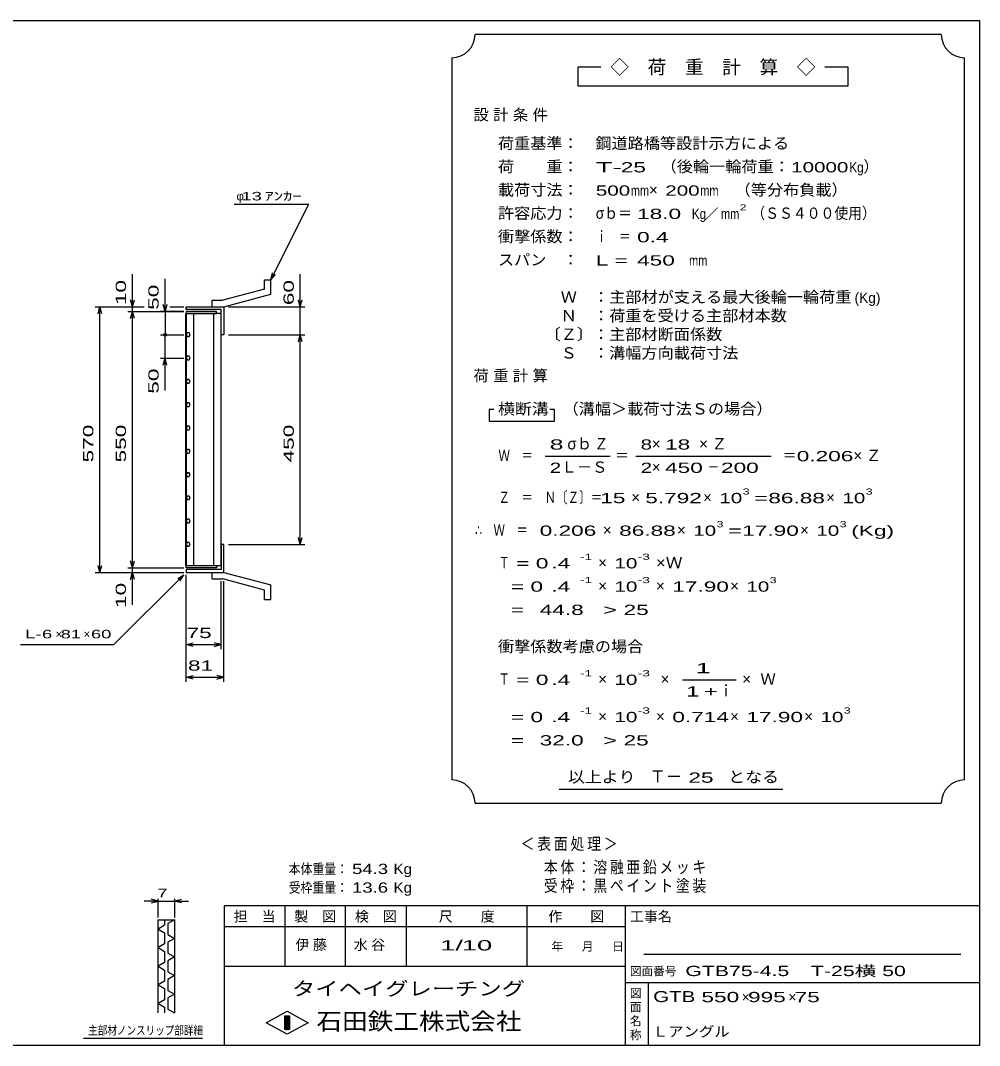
# Model space of a CAD drawing. Units: millimetres, scale not verified. Extents: x -1820 to 1731, y -1282 to 1054.
# Drawn here: x -326 to 1731, y -1146 to 1054 of the extents above; entities that cross this region are included whole.
import ezdxf
from ezdxf.enums import TextEntityAlignment as Align

# ---------------------------------------------------------------- set-up
doc = ezdxf.new("R2010")
doc.units = ezdxf.units.MM
doc.header["$LTSCALE"] = 10
for name, color, linetype, lineweight in [('0_2', 150, 'Continuous', 25), ('16', 3, 'Continuous', 25), ('19', 6, 'Continuous', 25), ('22', 4, 'Continuous', 25), ('24', 2, 'Continuous', 25), ('32', 4, 'Continuous', 25)]:
    doc.layers.add(name, color=color, linetype=linetype, lineweight=lineweight)
doc.styles.add('ベクトル', font='')
doc.styles.get('ベクトル').set_extended_font_data('ベクトル')

msp = doc.modelspace()

# ---------------------------------------------------------------- linework, layer by layer
at = {"layer": '0_2'}
for p, q in [((-1729, 1053.5), (1731, 1053.5)), ((1731, 1053.5), (1731, -1146.5)), ((1731, -846.5), (111, -846.5)), ((111, -846.5), (111, -1146.5)), ((241, -846.5), (241, -976.5)), ((371, -976.5), (371, -846.5)), ((501, -846.5), (501, -976.5)), ((761, -976.5), (761, -846.5)), ((971, -846.5), (971, -1146.5)), ((971, -891.5), (111, -891.5)), ((1691, -951.5), (1011, -951.5)), ((111, -976.5), (971, -976.5)), ((971, -1011.5), (1731, -1011.5)), ((1021, -1146.5), (1021, -1011.5)), ((201, -1097.5), (246, -1072.5)), ((246, -1072.5), (291, -1097.5)), ((246, -1122.5), (201, -1097.5)), ((241, -1082.5), (251, -1082.5)), ((241, -1112.5), (241, -1082.5)), ((241, -1082.5), (243, -1082.5)), ((243, -1082.5), (243, -1112.5)), ((245, -1112.5), (245, -1082.5)), ((245, -1082.5), (247, -1082.5)), ((291, -1097.5), (246, -1122.5)), ((247, -1082.5), (247, -1112.5)), ((249, -1112.5), (249, -1082.5)), ((249, -1082.5), (251, -1082.5)), ((251, -1082.5), (251, -1112.5)), ((251, -1082.5), (251, -1112.5)), ((251, -1112.5), (241, -1112.5)), ((243, -1112.5), (245, -1112.5)), ((247, -1112.5), (249, -1112.5)), ((1731, -1146.5), (-1729, -1146.5))]:
    msp.add_line(p, q, dxfattribs=at)
at = {"layer": '16'}
for p, q in [((28.3, -116.5), (28.3, 424.5)), ((28.3, 424.5), (29, 424.5)), ((94, 429), (29, 429)), ((29, 429), (29, 424.5)), ((29, 424.5), (94, 424.5)), ((29, 424.5), (29, -116.5)), ((104, 424.5), (29, 424.5)), ((44.5, 424.5), (44.5, -116.5)), ((88.5, -116.5), (88.5, 424.5)), ((94, 424.5), (94, 429)), ((104, -116.5), (104, 424.5)), ((31.22, 382.88), (29, 378.96)), ((29, 378.96), (31.28, 375.09)), ((35.72, 382.91), (31.22, 382.88)), ((31.28, 375.09), (35.78, 375.12)), ((38, 379), (35.72, 382.91)), ((35.78, 375.12), (38, 379.04)), ((31.22, 332.88), (29, 328.96)), ((35.72, 332.91), (31.22, 332.88)), ((38, 329), (35.72, 332.91)), ((29, 328.96), (31.28, 325.09)), ((31.28, 325.09), (35.78, 325.12)), ((35.78, 325.12), (38, 329.04)), ((31.22, 282.88), (29, 278.96)), ((29, 278.96), (31.28, 275.09)), ((35.72, 282.91), (31.22, 282.88)), ((31.28, 275.09), (35.78, 275.12)), ((38, 279), (35.72, 282.91)), ((35.78, 275.12), (38, 279.04)), ((31.22, 232.88), (29, 228.96)), ((29, 228.96), (31.28, 225.09)), ((35.72, 232.91), (31.22, 232.88)), ((31.28, 225.09), (35.78, 225.12)), ((38, 229), (35.72, 232.91)), ((35.78, 225.12), (38, 229.04)), ((31.22, 182.88), (29, 178.96)), ((29, 178.96), (31.28, 175.09)), ((35.72, 182.91), (31.22, 182.88)), ((38, 179), (35.72, 182.91)), ((35.78, 175.12), (38, 179.04)), ((31.28, 175.09), (35.78, 175.12)), ((31.22, 132.88), (29, 128.96)), ((35.72, 132.91), (31.22, 132.88)), ((38, 129), (35.72, 132.91)), ((29, 128.96), (31.28, 125.09)), ((31.28, 125.09), (35.78, 125.12)), ((35.78, 125.12), (38, 129.04)), ((31.22, 82.88), (29, 78.96)), ((29, 78.96), (31.28, 75.09)), ((35.72, 82.91), (31.22, 82.88)), ((31.28, 75.09), (35.78, 75.12)), ((38, 79), (35.72, 82.91)), ((35.78, 75.12), (38, 79.04)), ((31.22, 32.88), (29, 28.96)), ((29, 28.96), (31.28, 25.09)), ((35.72, 32.91), (31.22, 32.88)), ((31.28, 25.09), (35.78, 25.12)), ((38, 29), (35.72, 32.91)), ((35.78, 25.12), (38, 29.04)), ((31.22, -17.12), (29, -21.04)), ((29, -21.04), (31.28, -24.91)), ((35.72, -17.09), (31.22, -17.12)), ((38, -21), (35.72, -17.09)), ((35.78, -24.88), (38, -20.96)), ((31.28, -24.91), (35.78, -24.88)), ((31.22, -67.12), (29, -71.04)), ((29, -71.04), (31.28, -74.91)), ((35.72, -67.09), (31.22, -67.12)), ((31.28, -74.91), (35.78, -74.88)), ((38, -71), (35.72, -67.09)), ((35.78, -74.88), (38, -70.96)), ((29, -116.5), (28.3, -116.5)), ((29, -116.5), (94, -116.5)), ((29, -121), (29, -116.5)), ((29, -116.5), (104, -116.5)), ((94, -121), (29, -121)), ((94, -116.5), (94, -121))]:
    msp.add_line(p, q, dxfattribs=at)
at = {"layer": '19'}
for p, q in [((197, 497), (211, 497)), ((197, 477), (197, 497)), ((211, 466), (211, 497)), ((197, 477), (108, 453)), ((110, 439), (211, 466)), ((85, 453), (108, 453)), ((85, 439), (85, 453)), ((29, 433), (29, 439)), ((29, 439), (109, 439)), ((104, 433), (29, 433)), ((85, 439), (110, 439)), ((104, 379), (104, 433)), ((109, 439), (110, 438)), ((110, 438), (110, 379)), ((110, 379), (104, 379)), ((110, -71), (104, -71)), ((104, -71), (104, -125)), ((110, -130), (110, -71)), ((29, -125), (29, -131)), ((104, -125), (29, -125)), ((29, -131), (109, -131)), ((85, -131), (110, -131)), ((85, -145), (85, -131)), ((109, -131), (110, -130)), ((110, -131), (211, -158)), ((85, -145), (108, -145)), ((197, -169), (108, -145)), ((197, -189), (197, -169)), ((211, -189), (211, -158)), ((197, -189), (211, -189))]:
    msp.add_line(p, q, dxfattribs=at)
at = {"layer": '22'}
for p, q in [((132, 659), (292, 659)), ((211, 497), (292, 659)), ((-86, 439), (-86, 509)), ((211, 497), (214, 511.6)), ((211, 497), (221, 508)), ((274, 439), (274, 509)), ((-16, 429), (-16, 499)), ((-86, 439), (-90, 454)), ((-86, 439), (-82, 454)), ((-16, 429), (-20, 444)), ((-12, 444), (-16, 429)), ((274, 439), (270, 454)), ((274, 439), (278, 454)), ((-166, 439), (-61, 439)), ((-160, 424), (-156, 439)), ((-152, 424), (-156, 439)), ((-156, -131), (-156, 439)), ((-96, 439), (-61, 439)), ((-96, 429), (24, 429)), ((-90, 414), (-86, 429)), ((-86, 429), (-86, 439)), ((-82, 414), (-86, 429)), ((-86, -121), (-86, 429)), ((24, 429), (-26, 429)), ((-16, 429), (-16, 379)), ((-6, 439), (24, 439)), ((-6, 439), (24, 439)), ((120, 439), (284, 439)), ((274, 379), (274, 439)), ((-26, 379), (24, 379)), ((-16, 329), (-16, 379)), ((120, 379), (284, 379)), ((270, 364), (274, 379)), ((278, 364), (274, 379)), ((274, -71), (274, 379)), ((-26, 329), (24, 329)), ((-20, 314), (-16, 329)), ((-12, 314), (-16, 329)), ((-16, 259), (-16, 329)), ((274, -71), (270, -56)), ((274, -71), (278, -56)), ((120, -71), (284, -71)), ((-86, -121), (-90, -106)), ((-86, -121), (-82, -106)), ((-166, -131), (24, -131)), ((-156, -131), (-160, -116)), ((-156, -131), (-152, -116)), ((-96, -121), (24, -121)), ((-96, -131), (24, -131)), ((-90, -146), (-86, -131)), ((-86, -131), (-86, -121)), ((-82, -146), (-86, -131)), ((-86, -201), (-86, -131)), ((-126, -286), (24, -136)), ((11, -144), (24, -136)), ((16, -149), (24, -136)), ((29, -296), (29, -136)), ((29, -366), (29, -136)), ((104, -296), (104, -150)), ((110, -366), (110, -150)), ((-326, -286), (-126, -286)), ((29, -286), (44, -282)), ((44, -290), (29, -286)), ((29, -286), (104, -286)), ((104, -286), (89, -282)), ((89, -290), (104, -286)), ((29, -356), (44, -352)), ((110, -356), (95, -352)), ((44, -360), (29, -356)), ((29, -356), (110, -356)), ((95, -360), (110, -356))]:
    msp.add_line(p, q, dxfattribs=at)
msp.add_circle((-16, 379), 3, dxfattribs=at)
at = {"layer": '24', "color": 4}
for p, q in [((1649, 1023.5), (649, 1023.5)), ((599, 973.5), (599, -576.5)), ((1699, -576.5), (1699, 973.5)), ((919, 953.5), (869, 953.5)), ((869, 953.5), (869, 913.5)), ((1449, 953.5), (1399, 953.5)), ((1449, 913.5), (1449, 953.5)), ((869, 913.5), (1449, 913.5)), ((689, 218.5), (679, 218.5)), ((679, 218.5), (679, 193.5)), ((819, 218.5), (809, 218.5)), ((819, 193.5), (819, 218.5)), ((679, 193.5), (819, 193.5)), ((799, 118.5), (939, 118.5)), ((994, 118.5), (1284, 118.5)), ((1094, -361.5), (1209, -361.5)), ((829, -596.5), (1309, -596.5)), ((649, -626.5), (1649, -626.5))]:
    msp.add_line(p, q, dxfattribs=at)
for centre, start, end in [((599, 1023.5), 270, 0), ((1699, 1023.5), 180, 270), ((599, -626.5), 0, 90), ((1699, -626.5), 90, 180)]:
    msp.add_arc(centre, 50, start, end, dxfattribs=at)
at = {"layer": '32'}
for p, q in [((-31, -836.5), (-46, -832.5)), ((-31, -871.5), (-31, -831.5)), ((4, -831.5), (4, -871.5)), ((4, -836.5), (19, -832.5)), ((-31, -836.5), (-61, -836.5)), ((-46, -840.5), (-31, -836.5)), ((-31, -836.5), (4, -836.5)), ((19, -840.5), (4, -836.5)), ((4, -836.5), (34, -836.5)), ((-31, -876.5), (4, -876.5)), ((-31, -1076.5), (-31, -876.5)), ((-17, -876.5), (-17, -888.5)), ((4, -876.5), (-10, -884.5)), ((4, -876.5), (4, -1076.5)), ((-17, -888.5), (-31, -896.5)), ((-31, -896.5), (-17, -904.5)), ((-10, -884.5), (-10, -908.5)), ((-17, -904.5), (-17, -928.5)), ((-10, -908.5), (4, -916.5)), ((4, -916.5), (-10, -924.5)), ((-17, -928.5), (-31, -936.5)), ((-31, -936.5), (-17, -944.5)), ((-17, -944.5), (-17, -968.5)), ((-10, -924.5), (-10, -948.5)), ((-10, -948.5), (4, -956.5)), ((4, -956.5), (-10, -964.5)), ((-10, -964.5), (-10, -988.5)), ((-17, -968.5), (-31, -976.5)), ((-31, -976.5), (-17, -984.5)), ((-17, -984.5), (-17, -1008.5)), ((-10, -988.5), (4, -996.5)), ((-17, -1008.5), (-31, -1016.5)), ((4, -996.5), (-10, -1004.5)), ((-10, -1004.5), (-10, -1028.5)), ((-31, -1016.5), (-17, -1024.5)), ((-17, -1024.5), (-17, -1048.5)), ((-10, -1028.5), (4, -1036.5)), ((-17, -1048.5), (-31, -1056.5)), ((4, -1036.5), (-10, -1044.5)), ((-10, -1044.5), (-10, -1068.5)), ((-31, -1056.5), (-17, -1064.5)), ((-17, -1064.5), (-17, -1076.5)), ((-10, -1068.5), (4, -1076.5)), ((64, -1131.5), (-191, -1131.5))]:
    msp.add_line(p, q, dxfattribs=at)

# ---------------------------------------------------------------- texts
at = {"layer": '0_2', "style": 'ベクトル'}
for s, height, p in [('担\u3000当', 21.99, (131, -869.5)), ('製\u3000図', 21.99, (261, -869.5)), ('検\u3000図', 21.99, (391, -869.5)), ('尺\u3000\u3000度', 21.99, (571, -869.5)), ('作\u3000\u3000図', 21.99, (806, -869.5)), ('工事名', 21.99, (981, -869.5)), ('年', 18.33, (813, -934)), ('月', 18.33, (878, -934)), ('日', 18.33, (943, -934)), ('図面番号', 18.33, (981, -987)), ('図', 18.33, (981, -1034)), ('面', 18.33, (981, -1064)), ('名', 18.33, (981, -1094)), ('称', 18.33, (981, -1124))]:
    msp.add_text(s, height=height, dxfattribs=at).set_placement(p, align=Align.MIDDLE_LEFT)
at = {"layer": '0_2', "color": 222, "style": 'ベクトル'}
for s, height, width, p in [('タイヘイグレーチング', 29.33, 1.25, (256, -1024.5)), ('石田鉄工株式会社', 36.66, 1.1, (308.5, -1094.5))]:
    msp.add_text(s, height=height, dxfattribs=dict(at, width=width)).set_placement(p, align=Align.MIDDLE_LEFT)
at = {"layer": '22', "color": 2, "style": 'ベクトル'}
for s, height, width, p in [(' 13 ', 18.33, 1.6, (137, 676.5)), ('ｱﾝｶｰ', 18.33, 1.6, (197, 676.5)), ('L-', 18.33, 1.6, (-316, -263.5)), (' 6 ', 18.33, 1.6, (-291, -263.5)), (' 81 ', 18.33, 1.6, (-251, -263.5)), (' 60 ', 18.33, 1.6, (-186, -263.5)), (' 75 ', 21.99, 1.65, (16.5, -261)), (' 81 ', 21.99, 1.65, (19.5, -331)), ('本体重量：', 21.99, 0.85, (249, -767.5)), (' 54.3', 21.99, 1.35, (374, -767.5)), ('Kg', 21.99, 1.1, (474, -767.5)), ('受枠重量：', 21.99, 0.85, (249, -807.5)), (' 13.6', 21.99, 1.35, (374, -807.5)), ('Kg', 21.99, 1.1, (474, -807.5)), ('1/', 21.99, 2, (574, -931.5)), (' 10 ', 21.99, 2, (604, -931.5)), ('GTB75-4.5\u3000T-25横 50              ', 21.99, 1.55, (1100, -986.5)), ('GTB', 23.46, 1.4, (1031, -1041.5)), (' 550 ', 21.99, 1.65, (1121, -1042.5)), (' 995 ', 21.99, 1.65, (1221, -1042.5)), (' 75 ', 21.99, 1.65, (1321, -1042.5)), ('Ｌアングル', 21.99, 1.1, (1030, -1116.5))]:
    msp.add_text(s, height=height, dxfattribs=dict(at, width=width)).set_placement(p, align=Align.MIDDLE_LEFT)
for s, height, p in [('φ', 18.33, (137, 676.5)), ('×', 18.33, (-251, -263.5)), ('×', 18.33, (-191, -263.5)), ('×', 21.99, (1221, -1042.5)), ('×', 21.99, (1321, -1042.5))]:
    msp.add_text(s, height=height, dxfattribs=at).set_placement(p, align=Align.MIDDLE_LEFT)
at = {"layer": '22', "color": 2, "style": 'ベクトル', "width": 1.65}
for s, p in [(' 10 ', (-111, 429)), (' 50 ', (-41, 419)), (' 60 ', (249, 429)), (' 50 ', (-41, 239)), (' 570 ', (-181, 91.5)), (' 550 ', (-111, 91.5)), (' 450 ', (249, 91.5)), (' 10 ', (-111, -221))]:
    msp.add_text(s, height=21.99, rotation=90, dxfattribs=at).set_placement(p, align=Align.MIDDLE_LEFT)
at = {"layer": '22', "color": 2, "attachment_point": 4, "style": 'ベクトル'}
for s, insert, char_height in [('\\T1.2;\\W0.85;＜表面処理＞', (746.5, -715), 25.66), ('\\T1.19;\\W0.85;本体：溶融亜鉛メッキ', (796.5, -765), 25.66), ('\\T1.19;\\W0.85;受枠：黒ペイント塗装', (796.5, -805), 25.66), ('\\T1.25;伊藤\u3000', (263.5, -931.5), 21.99), ('\\T1.25;水谷\u3000', (388.5, -931.5), 21.99)]:
    msp.add_mtext(s, dxfattribs=dict(at, insert=insert, char_height=char_height))
at = {"layer": '24', "style": 'ベクトル'}
for s, height, p in [('◇\u3000荷\u3000重\u3000計\u3000算\u3000◇', 29.33, (939, 953.5)), ('）', 24.19, (1482, 740)), ('×', 24.19, (1022, 690)), ('／', 21.99, (1141.5, 638.5)), ('(Kg)', 21.99, (1463, 458.5)), ('σｂ', 24.19, (847, 145)), ('×', 24.19, (1028, 145)), ('Ｌ－Ｓ', 24.19, (834, 95)), ('×', 24.19, (1028, 95)), ('×', 24.19, (984, 30)), ('×', 24.19, (1138, 30)), ('×', 24.19, (1402, 30)), ('×', 24.19, (923, -40)), ('×', 24.19, (1082, -40)), ('×', 24.19, (1346, -40)), ('×', 24.19, (913, -110)), ('×', 24.19, (913, -160)), ('×', 24.19, (1037, -160)), ('×', 24.19, (1196, -160)), ('Ｗ', 24.19, (1261, -360)), ('×', 24.19, (913, -360)), ('×', 24.19, (1047, -360)), ('ｉ', 24.19, (1170.5, -385)), ('×', 24.19, (1222, -360)), ('×', 24.19, (913, -440)), ('×', 24.19, (1037, -440)), ('×', 24.19, (1196, -440)), ('×', 24.19, (1355, -440)), ('Ｔ－', 25.66, (1023, -569))]:
    msp.add_text(s, height=height, dxfattribs=at).set_placement(p, align=Align.MIDDLE_LEFT)
for s, height, width, p in [('荷重基準：\u3000', 24.19, 1.05, (698, 790)), ('鋼道路橋等設計示方による', 24.19, 1.05, (907, 790)), ('荷\u3000\u3000重：\u3000', 24.19, 1.05, (698, 740)), ('T-', 21.99, 2, (908, 738.5)), (' 25 ', 21.99, 1.65, (948, 738.5)), ('（後輪一輪荷重：', 24.19, 1.05, (1047, 740)), ('10000', 21.99, 1.5, (1327, 738.5)), ('Kg', 21.99, 0.85, (1452, 738.5)), ('載荷寸法：\u3000', 24.19, 1.05, (698, 690)), ('\u3000（等分布負載）', 24.19, 1.05, (1171, 690)), ('500', 21.99, 1.5, (908, 688.5)), ('mm', 21.99, 0.8, (983, 688.5)), ('200', 21.99, 1.5, (1057, 688.5)), ('mm', 21.99, 0.8, (1132, 688.5)), ('許容応力：\u3000', 24.19, 1.05, (698, 640)), ('σｂ＝', 24.19, 0.9, (908, 640)), (' 18.0', 21.99, 1.65, (983, 638.5)), ('Kg', 21.99, 0.85, (1114, 638.5)), ('mm', 21.99, 0.8, (1176.5, 638.5)), ('2', 13.2, 1.5, (1216.5, 652.5)), ('（ＳＳ４００使用）', 24.19, 0.9, (1241.5, 640)), ('衝撃係数：\u3000', 24.19, 1.05, (698, 590)), ('ｉ\u3000＝', 24.19, 0.75, (908, 590)), (' 0.4', 21.99, 1.65, (983, 588.5)), ('スパン\u3000：\u3000', 24.19, 1.05, (698, 540)), ('L =', 21.99, 1.65, (908, 538.5)), (' 450 ', 21.99, 1.65, (983, 538.5)), ('mm', 21.99, 0.8, (1108, 538.5)), ('\u3000Ｗ\u3000：主部材が支える最大後輪一輪荷重', 24.19, 1.05, (798, 460)), ('\u3000Ｎ\u3000：荷重を受ける主部材本数', 24.19, 1.05, (798, 420)), ('〔Ｚ〕：主部材断面係数', 24.19, 1.05, (798, 380)), ('\u3000Ｓ\u3000：溝幅方向載荷寸法', 24.19, 1.05, (798, 340)), ('横断溝', 24.19, 1.1, (698, 220)), ('\u3000（溝幅＞載荷寸法Ｓの場合）', 24.19, 1.05, (802, 220)), ('8', 21.99, 1.8, (809, 143.5)), ('Ｚ', 24.19, 0.9, (905, 145)), ('8', 21.99, 1.5, (1004, 143.5)), (' 18 ', 21.99, 1.65, (1043, 143.5)), ('Ｗ\u3000＝', 24.19, 0.75, (699, 120)), ('＝', 24.19, 0.9, (949, 120)), ('＝', 24.19, 0.9, (1309, 120)), ('0.206', 21.99, 1.65, (1339, 118.5)), ('2', 21.99, 1.5, (809, 93.5)), ('2', 21.99, 1.5, (1004, 93.5)), (' 450 ', 21.99, 1.65, (1043, 93.5)), ('－', 24.19, 0.75, (1148, 95)), (' 200 ', 21.99, 1.65, (1163, 93.5)), ('Ｚ\u3000＝\u3000Ｎ〔Ｚ〕＝', 24.19, 0.75, (699, 30)), ('3', 13.2, 1.5, (1223, 42.5)), ('3', 13.2, 1.5, (1487, 42.5)), (' 15 ', 21.99, 1.65, (904, 28.5)), ('5.792', 21.99, 1.65, (1014, 28.5)), ('10', 21.99, 1.5, (1173, 28.5)), ('=', 21.99, 1.7, (1248, 28.5)), ('86.88', 21.99, 1.65, (1278, 28.5)), ('10', 21.99, 1.5, (1437, 28.5)), ('3', 13.2, 1.5, (1167, -27.5)), ('3', 13.2, 1.5, (1431, -27.5)), ('∴\u3000Ｗ\u3000＝', 24.19, 0.75, (649, -40)), (' 0.206', 21.99, 1.65, (774, -41.5)), ('86.88', 21.99, 1.65, (958, -41.5)), ('10', 21.99, 1.5, (1117, -41.5)), ('=', 21.99, 1.7, (1192, -41.5)), ('17.90', 21.99, 1.65, (1222, -41.5)), ('10', 21.99, 1.5, (1381, -41.5)), ('(Kg)', 21.99, 1.65, (1456, -41.5)), ('Ｔ', 24.19, 0.75, (699, -110)), (' = 0', 21.99, 1.65, (724, -111.5)), (' .4 ', 21.99, 1.65, (799, -111.5)), ('-1', 13.2, 1.65, (874, -97.5)), ('10', 21.99, 1.5, (948, -111.5)), ('-3', 13.2, 1.65, (998, -97.5)), ('×Ｗ', 24.19, 1.1, (1037, -110)), ('  = 0', 21.99, 1.65, (699, -161.5)), (' .4 ', 21.99, 1.65, (799, -161.5)), ('-1', 13.2, 1.65, (874, -147.5)), ('10', 21.99, 1.5, (948, -161.5)), ('-3', 13.2, 1.65, (998, -147.5)), ('17.90', 21.99, 1.65, (1072, -161.5)), ('10', 21.99, 1.5, (1231, -161.5)), ('3', 13.2, 1.5, (1281, -147.5)), ('  =', 21.99, 1.65, (699, -211.5)), (' 44.8', 21.99, 1.65, (774, -211.5)), ('>', 21.99, 1.7, (924, -211.5)), (' 25 ', 21.99, 1.65, (954, -211.5)), ('衝撃係数考慮の場合', 24.19, 1.05, (698, -290)), ('Ｔ', 24.19, 0.75, (699, -360)), (' = 0', 21.99, 1.65, (724, -361.5)), (' .4 ', 21.99, 1.65, (799, -361.5)), ('-1', 13.2, 1.65, (874, -347.5)), ('10', 21.99, 1.5, (948, -361.5)), ('-3', 13.2, 1.65, (998, -347.5)), ('  = 0', 21.99, 1.65, (699, -441.5)), (' .4 ', 21.99, 1.65, (799, -441.5)), ('-1', 13.2, 1.65, (874, -427.5)), ('10', 21.99, 1.5, (948, -441.5)), ('-3', 13.2, 1.65, (998, -427.5)), ('0.714', 21.99, 1.65, (1072, -441.5)), ('17.90', 21.99, 1.65, (1231, -441.5)), ('10', 21.99, 1.5, (1390, -441.5)), ('3', 13.2, 1.5, (1440, -427.5)), (' 32.0', 21.99, 1.65, (774, -491.5)), ('>', 21.99, 1.7, (924, -491.5)), (' 25 ', 21.99, 1.65, (954, -491.5)), ('  =', 21.99, 1.65, (699, -491.5)), ('以上より\u3000', 24.19, 1.1, (848, -570)), (' 25 ', 21.99, 1.65, (1093, -571.5)), ('となる', 24.19, 1.1, (1192, -570))]:
    msp.add_text(s, height=height, dxfattribs=dict(at, width=width)).set_placement(p, align=Align.MIDDLE_LEFT)
at = {"layer": '24', "attachment_point": 4, "style": 'ベクトル'}
for s, insert, char_height in [('\\T1.28;設計条件', (645.5, 850), 24.19), ('\\T1.28;荷重計算', (645.5, 290), 24.19), ('\\T1.42;×Ｚ', (1129.5, 145), 24.19), ('\\T1.42;×Ｚ', (1460.5, 120), 24.19), ('\\T1.25;\\W2;\\~1\\~', (1101.5, -336.5), 21.99), ('\\T1.33;\\W1.75;1+', (1101.5, -386.5), 21.99)]:
    msp.add_mtext(s, dxfattribs=dict(at, insert=insert, char_height=char_height))
at = {"layer": '32', "color": 2, "style": 'ベクトル'}
for s, width, p in [(' 7 ', 1.6, (-43.5, -819)), ('主部材ノンスリップ部詳細', 0.8, (-181, -1114))]:
    msp.add_text(s, height=18.33, dxfattribs=dict(at, width=width)).set_placement(p, align=Align.MIDDLE_LEFT)

doc.saveas('drawing.dxf')
